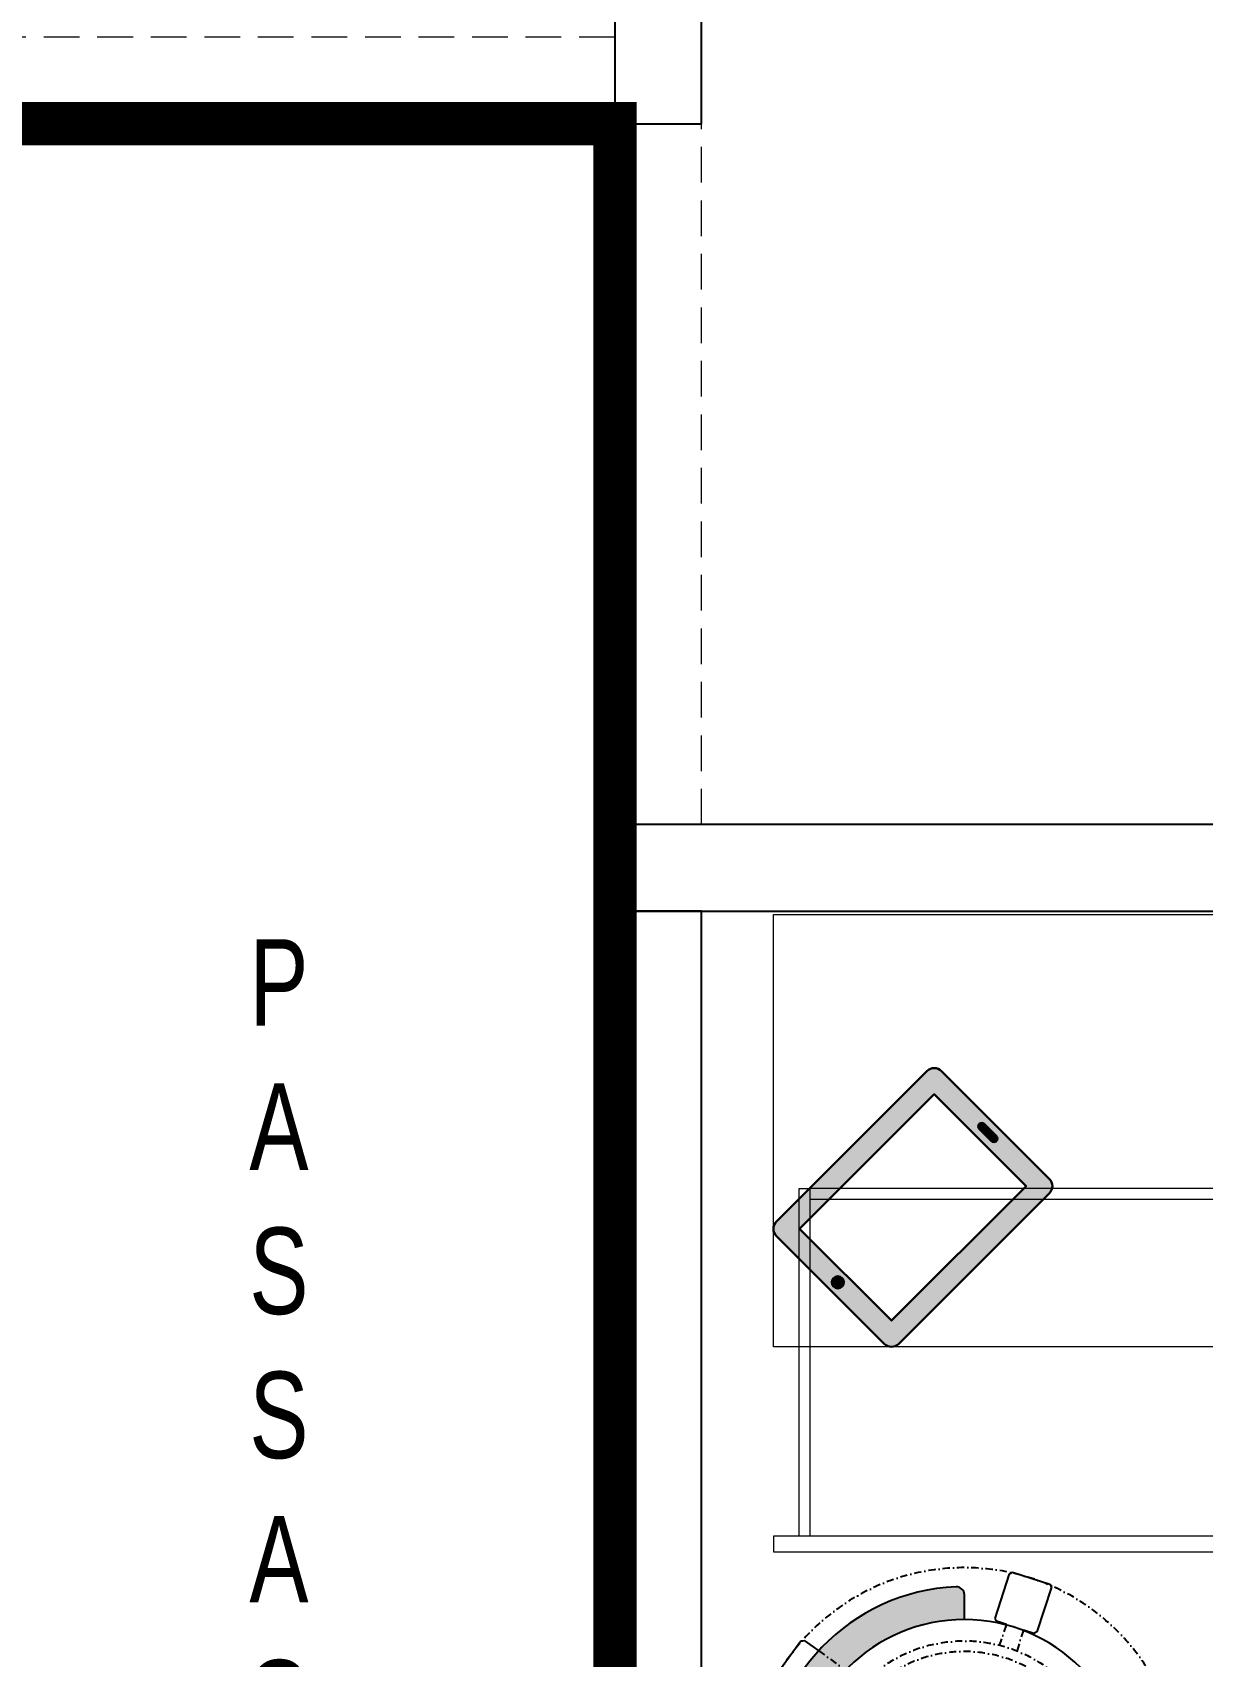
# Model space of a CAD drawing. Header units: feet. Extents: x 4257294 to 4264987, y -5465503 to -5449918.
# Drawn here: x 4261571 to 4262923, y -5453979 to -5452101 of the extents above; entities that cross this region are included whole.
import ezdxf

# ---------------------------------------------------------------- set-up
doc = ezdxf.new("R2010")
doc.units = ezdxf.units.FT
doc.header["$LTSCALE"] = 33
doc.header["$MEASUREMENT"] = 0
for name, pattern in [('a_p6_plan_L18$0$HIDDEN', [0.375, 0.25, -0.125]), ('ACAD_ISO03W100', [30, 12, -18]), ('DASHDOT2', [0.5, 0.25, -0.125, 0, -0.125])]:
    doc.linetypes.add(name, pattern=pattern)
for name, color, linetype, lineweight in [('HATCH', 9, 'Continuous', 9), ('LENS-FURNITURE', 13, 'Continuous', 9), ('LENS-PARTITION', 21, 'Continuous', 25), ('LENS-TEXT', 31, 'Continuous', 5), ('LENS_CURTAIN', 5, 'a_p6_plan_L18$0$HIDDEN', 9), ('LK-TILES FINISH', 251, 'Continuous', 5), ('LN-ELEVATION-1', 81, 'Continuous', 25)]:
    doc.layers.add(name, color=color, linetype=linetype, lineweight=lineweight)
doc.styles.add('LK TXT', font='GILC____.TTF', dxfattribs={"height": 100})

# ---------------------------------------------------------------- blocks, each defined once
blk = doc.blocks.new('TRIAL SET CABINET 633x500')
at = {"layer": 'LENS-FURNITURE'}
h = blk.add_hatch(color=9, dxfattribs=at)
h.dxf.hatch_style = 1
edge = h.paths.add_edge_path()
edge.add_line((-8.54246803093703, -981.9670201920668), (115.9083254579454, -857.5162267031847))
edge.add_arc((107.4230440836399, -849.030945328879), 12.00000000009463, 315, 405)
edge.add_line((115.9083254579454, -840.5456639545736), (-58.03994271345434, -666.5973957831737))
edge.add_arc((-66.52522408775982, -675.0826771574792), 12.00000000009463, 45.00000000000002, 135)
edge.add_line((-75.01050546206531, -666.5973957831737), (-199.4612989509478, -791.0481892720562))
edge.add_arc((-190.9760175766423, -799.5334706454303), 11.99999999943607, 135.0000000031442, 225.0000000031442)
edge.add_line((-199.4612989500165, -808.0187520197359), (-25.5130307786167, -981.967020191136))
edge.add_arc((-17.02774940431148, -973.4817388177615), 11.99999999943605, 224.9999999968574, 314.9999999968578)
h.paths.add_polyline_path([(-17.02774940524252, -955.0969625067663), (89.03826777357607, -849.0309453279477), (-66.52522408775982, -693.4674534666119), (-172.5912412665784, -799.5334706454305)], flags=16)
edge = h.paths.add_edge_path(flags=16)
edge.add_line((-138.2965623782947, -741.9042679787381), (-124.1544267544522, -727.7621323548956))
edge.add_arc((-121.3259996296837, -730.5905594796641), 4.000000000031514, 45.00000000000051, 134.9999999999996, ccw=False)
edge.add_arc((-121.3259996296838, -730.5905594796641), 4.000000000031584, -45.000000000000625, 44.999999999999375, ccw=False)
edge.add_line((-118.4975725049153, -733.4189866044327), (-132.6397081287578, -747.561122228275))
edge.add_arc((-135.4681352535263, -744.7326951035067), 4.000000000031524, 225.0000000000006, 314.99999999999966, ccw=False)
edge.add_arc((-135.4681352535261, -744.7326951035066), 4.000000000031665, 135.0000000000006, 225.0000000000006, ccw=False)
edge = h.paths.add_edge_path(flags=16)
edge.add_arc((44.84409394953398, -910.9027886827243), 7, 0, 360)
at = {"layer": 'LENS-FURNITURE', "lineweight": 0}
h = blk.add_hatch(dxfattribs=at)
h.set_pattern_fill('ANSI31', color=252, scale=10, angle=405)
h.set_pattern_definition([(90, (-3772352.875833935, -3684050.327587578), (-1.25, 2e-16), [])])
edge = h.paths.add_edge_path()
edge.add_line((-138.2965623782947, -741.9042679787381), (-124.1544267544522, -727.7621323548956))
edge.add_arc((-121.3259996296837, -730.5905594796641), 4.000000000031514, 45.00000000000051, 134.9999999999996, ccw=False)
edge.add_arc((-121.3259996296838, -730.5905594796641), 4.000000000031584, -45.000000000000625, 44.999999999999375, ccw=False)
edge.add_line((-118.4975725049153, -733.4189866044327), (-132.6397081287578, -747.561122228275))
edge.add_arc((-135.4681352535263, -744.7326951035067), 4.000000000031524, 225.0000000000006, 314.99999999999966, ccw=False)
edge.add_arc((-135.4681352535261, -744.7326951035066), 4.000000000031665, 135.0000000000006, 225.0000000000006, ccw=False)
edge = h.paths.add_edge_path()
edge.add_arc((44.84409394953398, -910.9027886827243), 7, 0, 360)
at = {"layer": 'Defpoints'}
blk.add_circle((0, 0), 50.09224864585668, dxfattribs=at)
at = {"layer": 'LENS-FURNITURE'}
blk.add_lwpolyline([(119.4230440827086, -352.4817388160154), (119.4230440827086, -985.4817388160156), (-380.5769559172913, -985.4817388160156), (-380.5769559172913, -352.4817388160154)], close=True, dxfattribs=at)
at = {"layer": 'LENS-FURNITURE', "color": 146}
for points in [[(338.5359051078558, -352.4817388160154), (338.5359051078558, -985.4817388160156), (356.5359051078559, -985.4817388160156), (356.5359051078559, -352.4817388160154)], [(-63.4640948921442, -382.4817388160154), (-63.4640948921442, -394.4817388160154), (338.5359051078558, -394.4817388160154), (338.5359051078558, -382.4817388160154)], [(-63.4640948921442, -394.4817388160154), (-63.4640948921442, -943.4817388160153), (-51.4640948921442, -943.4817388160153), (-51.4640948921442, -394.4817388160154)], [(-63.4640948921442, -955.4817388160152), (-63.4640948921442, -943.4817388160153), (338.5359051078558, -943.4817388160153), (338.5359051078558, -955.4817388160152)]]:
    blk.add_lwpolyline(points, close=True, dxfattribs=at)
at = {"layer": 'LENS-FURNITURE', "color": 18, "lineweight": 30}
for points in [[(-8.54246803093703, -981.9670201920668), (115.9083254579454, -857.5162267031847, 0.4142135623730951), (115.9083254579454, -840.5456639545736), (-58.03994271345434, -666.5973957831737, 0.4142135623730951), (-75.01050546206531, -666.5973957831737), (-199.4612989509478, -791.0481892720562, 0.4142135623730951), (-199.4612989500165, -808.0187520197359), (-25.51303077861669, -981.967020191136, 0.4142135623730951)], [(-138.2965623782947, -741.9042679787381), (-124.1544267544522, -727.7621323548956, -0.4142135623730951), (-118.4975725049153, -727.7621323548956), (-118.4975725049153, -727.7621323548956, -0.4142135623730951), (-118.4975725049153, -733.4189866044327), (-132.6397081287578, -747.561122228275, -0.4142135623730951), (-138.2965623782947, -747.561122228275), (-138.2965623782947, -747.561122228275, -0.4142135623730951)]]:
    blk.add_lwpolyline(points, format="xyb", close=True, dxfattribs=at)
blk.add_lwpolyline([(-17.02774940524252, -955.0969625067663), (89.03826777357607, -849.0309453279477), (-66.52522408775982, -693.4674534666119), (-172.5912412665784, -799.5334706454305)], close=True, dxfattribs=at)
blk.add_circle((44.84409394953398, -910.9027886827243), 7, dxfattribs=at)
blk = doc.blocks.new('DR STOOL')
at = {"layer": 'HATCH'}
h = blk.add_hatch(dxfattribs=at)
h.set_pattern_fill('ANSI36', color=250, angle=-90.00000000000001)
h.set_pattern_definition([(315, (-227.8099174643867, 917.3997257252777), (6.173926083235043, -1.683798022700468), [7.9375, -1.587499999999999, 0, -1.587499999999999])])
edge = h.paths.add_edge_path()
edge.add_line((-190.0000000041909, 4.511094e-10), (-218.6899174675346, 4.511094e-10))
edge.add_arc((-218.6899174670689, 9.120000000388245), 9.119999999940092, 177.6119845363388, 269.9999999996136, ccw=False)
edge.add_arc((-1.8626451e-09, 3.565219e-10), 228.000000002257, 2.3880154632688004, 177.6119845367313, ccw=False)
edge.add_arc((218.6899174633436, 9.120000000497384), 9.120000000051716, -90.00000000034493, 2.3880154629299, ccw=False)
edge.add_line((218.6899174633436, 4.511094e-10), (190, 4.511094e-10))
edge.add_arc((-1.8626451e-09, 4.511094e-10), 190.000000001979, -1.27e-14, 180)
at = {"layer": 'LN-ELEVATION-1', "color": 1, "ltscale": 100}
for p, q in [((-128.6221585394814, 215.4841044476634), (-165.2704676063731, 189.0243927398114)), ((-124.7228340068832, 214.8545704018979), (-128.6221585394814, 215.4841044476634)), ((-112.6981821293011, 198.1996966340157), (-124.7228340068832, 214.8545704018979)), ((124.7553772013634, 214.9803744515593), (112.5488144652918, 198.2845540212292)), ((128.7014972954057, 215.5933048763618), (124.7553772013634, 214.9803744515593)), ((128.7014972954057, 215.5933048763618), (124.7553772013634, 214.9803744515593)), ((165.1911288509145, 188.915192311113), (128.7014972954057, 215.5933048763618)), ((165.1911288509145, 188.915192311113), (128.7014972954057, 215.5933048763618)), ((-165.2704676063731, 189.0243927398114), (-165.9069543029182, 185.0820035930228)), ((165.7973639420234, 185.0121775862135), (165.1911288509145, 188.915192311113)), ((165.7973639420234, 185.0121775862135), (165.1911288509145, 188.915192311113)), ((-165.9069543029182, 185.0820035930228), (-153.8003208162263, 168.3135803133482)), ((153.6734594982117, 168.4294150282658), (165.7973639420234, 185.0121775862135)), ((-191.2928382232785, -35.45407700946089), (-242.9550312487409, -52.24013893969095)), ((-187.9259491492994, -37.1695928365807), (-191.2928382232785, -35.45407700946089)), ((-184.1424400564283, -48.81403796559607), (-187.9259491492994, -37.1695928365807)), ((188.0651108901948, -36.96233201187715), (184.0504167033359, -49.19388854173303)), ((191.3981811110861, -35.27656588272658), (188.0651108901948, -36.96233201187715)), ((243.0100176925771, -52.21682526778022), (191.3981811110861, -35.27656588272658)), ((-242.9550312487409, -52.24013893969095), (-244.7482102331705, -55.75945052818861)), ((-244.7482102331705, -55.75945052818861), (-230.7800458371639, -98.74904560100549)), ((230.715890809428, -98.7280946081737), (244.8123673382215, -55.78040257930116)), ((244.8123673382215, -55.78040257930116), (243.0100176925771, -52.21682526778022)), ((-173.8639617776498, -80.4479453730819), (-177.8421125086024, -68.2044548037811)), ((177.6922140880488, -68.56540505095472), (173.8739495249465, -80.1985000452405)), ((-227.2218665438704, -100.5620286722478), (-175.5596735184081, -83.7759667420105)), ((-175.5596735184081, -83.7759667420105), (-173.8639617776498, -80.4479453730819)), ((173.8739495249465, -80.1985000452405), (175.5794035866856, -83.5704969359358)), ((175.5794035866856, -83.5704969359358), (227.1912401677109, -100.5107563209894)), ((-230.7800458371639, -98.74904560100549), (-227.2218665438704, -100.5620286722478)), ((227.1912401677109, -100.5107563209894), (230.715890809428, -98.7280946081737)), ((-22.72193054761737, -190.2142363802995), (-25.39390889601782, -192.886214728569)), ((-25.39390889601782, -192.886214728569), (-25.39390889601782, -247.2070584567482)), ((-10.47823652112856, -190.2142363802995), (-22.72193054761737, -190.2142363802995)), ((22.78362171910703, -190.2142363802995), (9.910054048988968, -190.2142363802995)), ((25.42475448176265, -192.8553691428751), (22.78362171910703, -190.2142363802995)), ((25.42475448176265, -247.1762128710543), (25.42475448176265, -192.8553691428751)), ((-25.39390889601782, -247.2070584567482), (-22.60096735274419, -250)), ((-22.60096735274419, -250), (22.60096735274419, -250)), ((22.60096735274419, -250), (25.42475448176265, -247.1762128710543))]:
    blk.add_line(p, q, dxfattribs=at)
at = {"layer": 'LN-ELEVATION-1', "linetype": 'DASHDOT2'}
for p, q in [((-92.92521573789418, 170.8129362839827), (-112.6981821293011, 198.1996966340157)), ((112.5488144652918, 198.2845540212292), (92.69529851106927, 171.1294289919315)), ((-93.52748446213081, 167.0824927485227), (-92.92521573789418, 170.8129362839827)), ((92.69529851106927, 171.1294289919315), (93.26858203159645, 167.4385604566923)), ((-153.8003208162263, 168.3135803133482), (-134.1093360339291, 141.0403694751003)), ((-103.4542870586738, 159.9154408004979), (-93.52748446213081, 167.0824927485227)), ((-88.15393704269081, 139.4771787207864), (-103.4542870586738, 159.9154408004979)), ((103.6608748426661, 159.8406005539291), (88.19885099539533, 139.4487815762331)), ((93.26858203159645, 167.4385604566923), (103.6608748426661, 159.8406005539291)), ((133.7372852512635, 141.1612321265929), (153.6734594982117, 168.4294150282658)), ((-134.1093360339291, 141.0403694751003), (-130.4219571123831, 140.4450534014686)), ((-130.4219571123831, 140.4450534014686), (-119.9844727469608, 147.9808124662595)), ((-119.9844727469608, 147.9808124662595), (-105.3687285655178, 126.9741353208374)), ((105.4096150295809, 126.94019481352), (120.1194891873747, 147.8074627162714)), ((120.1194891873747, 147.8074627162714), (130.0033113472163, 140.5812532722048)), ((130.0033113472163, 140.5812532722048), (133.7372852512635, 141.1612321265929)), ((-159.954806596972, -40.49024384317454), (-184.1424400564283, -48.81403796559607)), ((184.0504167033359, -49.19388854173303), (159.8786162491887, -40.79004861696012)), ((-177.8421125086024, -68.2044548037811), (-153.4148110738024, -60.73628028803068)), ((153.3006618716754, -61.02382378749462), (177.6922140880488, -68.56540505095472)), ((-10.92024635523557, -164.6382343793375), (-10.47823652112856, -190.2142363802995)), ((9.910054048988968, -190.2142363802995), (10.35584833659231, -164.674698740353))]:
    blk.add_line(p, q, dxfattribs=at)
at = {"layer": 'LN-ELEVATION-1', "color": 1, "ltscale": 100}
blk.add_lwpolyline([(-190.0000000023283, 0), (-218.6899174656719, 0, -0.4264743413925903), (-227.8019973598421, 9.5, -0.959166304662544), (227.8019973593764, 9.5, -0.4264743413925903), (218.6899174647406, 0), (190.0000000013969, 0)], format="xyb", dxfattribs=at)
at = {"layer": 'LN-ELEVATION-1', "linetype": 'DASHDOT2'}
for radius in [250, 165, 153]:
    blk.add_circle((0, 0), radius, dxfattribs=at)
at = {"layer": 'LN-ELEVATION-1', "color": 1, "ltscale": 100}
blk.add_circle((0, 0), 190, dxfattribs=at)

msp = doc.modelspace()

# ---------------------------------------------------------------- linework, layer by layer
at = {"layer": 'LENS-PARTITION'}
for points in [[(4262344.352922798, -5450567.425464641), (4262244.352922798, -5450571.560056593), (4262244.352922798, -5452206.707252965), (4262344.352922798, -5452206.707252965)], [(4263864.314927957, -5453017.137453695), (4262244.352922798, -5453017.137453695), (4262244.352922798, -5453117.137453695), (4263864.314927957, -5453117.137453695)], [(4262344.352922798, -5453117.137453695), (4262244.352922798, -5453117.137453695), (4262244.352922798, -5454267.137453695), (4262344.352922798, -5454267.137453695)]]:
    msp.add_lwpolyline(points, close=True, dxfattribs=at)
at = {"layer": 'LENS_CURTAIN', "ltscale": 5}
for points in [[(4261444.352922798, -5452206.707252965), (4262244.352922798, -5452206.707252965), (4262244.352922798, -5452106.707252966), (4261444.352922798, -5452106.707252966)], [(4262244.352922798, -5452206.707252965), (4262244.352922798, -5453017.137453695), (4262344.352922798, -5453017.137453695), (4262344.352922798, -5452206.707252965)]]:
    msp.add_lwpolyline(points, close=True, dxfattribs=at)
at = {"layer": 'LK-TILES FINISH', "color": 212, "linetype": 'ACAD_ISO03W100', "ltscale": 0.05, "const_width": 50}
msp.add_lwpolyline([(4261444.352922798, -5452726.32038183), (4261444.352922798, -5452206.707252965), (4262244.352922798, -5452206.707252965), (4262244.352922798, -5455467.137453695), (4261444.352922798, -5455467.137453695), (4261444.352922798, -5453476.320381838)], dxfattribs=at)

# ---------------------------------------------------------------- block references
at = {"layer": 'LENS-FURNITURE', "rotation": 270}
msp.add_blockref('TRIAL SET CABINET 633x500', (4263412.998079368, -5453501.532450427), dxfattribs=at)
at = {"layer": 'LENS-FURNITURE', "xscale": -1, "rotation": 90}
msp.add_blockref('DR STOOL', (4262648.223990985, -5454126.276899791), dxfattribs=at)

# ---------------------------------------------------------------- texts
at = {"layer": 'LENS-TEXT', "color": 0, "linetype": 'Continuous', "ltscale": 3, "insert": (4261856.143619152, -5453699.744445116), "char_height": 100, "attachment_point": 5, "style": 'LK TXT'}
msp.add_mtext_dynamic_manual_height_columns('P\\PA\\PS\\PS\\PA\\PG\\PE', width=56.37790697674418, gutter_width=0.9999999999999992, heights=[0], dxfattribs=at)

doc.saveas('drawing.dxf')
